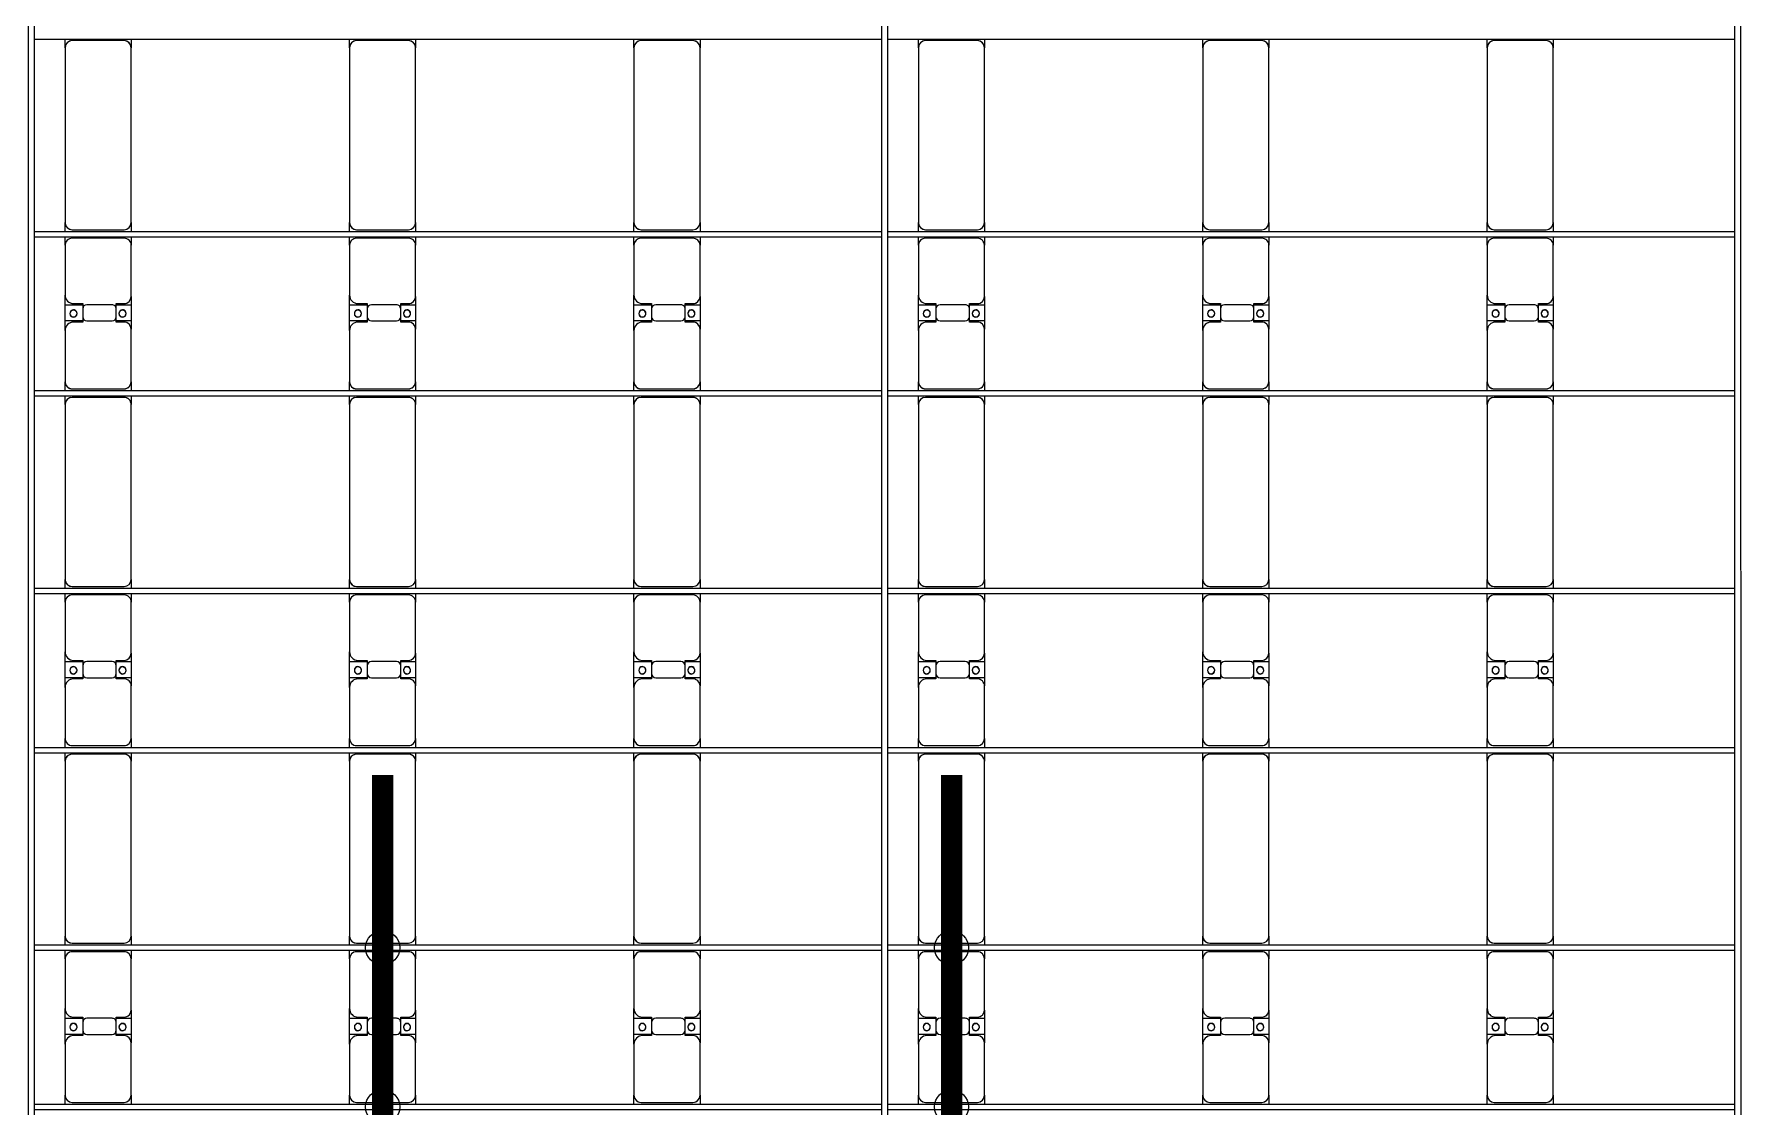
# Model space of a CAD drawing. Header units: millimetres. Extents: x -496478 to -186190, y -204059 to -87354.
# Drawn here: x -415193 to -403232, y -156153 to -148604 of the extents above; entities that cross this region are included whole.
import ezdxf

# ---------------------------------------------------------------- set-up
doc = ezdxf.new("R2010")
doc.units = ezdxf.units.MM
for name, color, linetype, lineweight in [('A-DETL-MBND', 5, 'Continuous', 9), ('A-GENM', 13, 'Continuous', 9), ('S-BEAM', 12, 'Continuous', 9)]:
    doc.layers.add(name, color=color, linetype=linetype, lineweight=lineweight)
doc.layers.add('GC-HOP 40x60 GIA CUONG', color=1, linetype='Continuous')

# ---------------------------------------------------------------- blocks, each defined once
blk = doc.blocks.new('Dai phao do pin - DẢI PHAO ĐỠ PIN-V13-BỐ TRÍ KHUNG KẾT CẤU BÈ PIN 01')
at = {"layer": 'A-DETL-MBND', "color": 8}
for p, q in [((10748, 242), (10810, 242)), ((11170, 242), (10810, 242)), ((11170, 242), (11352, 242)), ((11238, 242), (11420, 242)), ((11238, 118), (11238, 242)), ((11352, 242), (11352, 118)), ((11770, 242), (11420, 242)), ((11770, 242), (11828, 242)), ((11868, 242), (11930, 242)), ((13160, 242), (11930, 242)), ((13160, 242), (13218, 242)), ((13258, 242), (13320, 242)), ((13680, 242), (13320, 242)), ((13680, 242), (13862, 242)), ((13748, 242), (13930, 242)), ((13748, 118), (13748, 242)), ((13862, 242), (13862, 118)), ((14280, 242), (13930, 242)), ((14280, 242), (14338, 242)), ((14378, 242), (14440, 242)), ((15670, 242), (14440, 242)), ((15670, 242), (15728, 242)), ((15768, 242), (15830, 242)), ((16190, 242), (15830, 242)), ((16190, 242), (16372, 242)), ((16258, 242), (16440, 242)), ((16258, 118), (16258, 242)), ((16372, 242), (16372, 118)), ((16790, 242), (16440, 242)), ((16790, 242), (16848, 242)), ((16888, 242), (16950, 242)), ((18180, 242), (16950, 242)), ((18180, 242), (18238, 242)), ((10760, 192), (10760, -173)), ((11230, 118), (11230, 182)), ((11360, 182), (11360, 118)), ((11820, -173), (11820, 192)), ((11880, 192), (11880, -173)), ((13210, -173), (13210, 192)), ((13270, 192), (13270, -173)), ((13740, 118), (13740, 182)), ((13870, 182), (13870, 118)), ((14330, -173), (14330, 192)), ((14390, 192), (14390, -173)), ((15720, -173), (15720, 192)), ((15780, 192), (15780, -173)), ((16250, 118), (16250, 182)), ((16380, 182), (16380, 118)), ((16840, -173), (16840, 192)), ((16900, 192), (16900, -173)), ((18230, -173), (18230, 192)), ((11322, 118), (11230, 118)), ((11238, 88), (11238, -88)), ((11360, 118), (11268, 118)), ((11352, -88), (11352, 88)), ((13832, 118), (13740, 118)), ((13748, 88), (13748, -88)), ((13870, 118), (13778, 118)), ((13862, -88), (13862, 88)), ((16342, 118), (16250, 118)), ((16258, 88), (16258, -88)), ((16380, 118), (16288, 118)), ((16372, -88), (16372, 88)), ((11230, -173), (11230, -118)), ((11230, -118), (11322, -118)), ((11238, -223), (11238, -118)), ((11268, -118), (11360, -118)), ((11352, -118), (11352, -223)), ((11360, -118), (11360, -173)), ((13740, -173), (13740, -118)), ((13740, -118), (13832, -118)), ((13748, -223), (13748, -118)), ((13778, -118), (13870, -118)), ((13862, -118), (13862, -223)), ((13870, -118), (13870, -173)), ((16250, -173), (16250, -118)), ((16250, -118), (16342, -118)), ((16258, -223), (16258, -118)), ((16288, -118), (16380, -118)), ((16372, -118), (16372, -223)), ((16380, -118), (16380, -173)), ((10810, -223), (10748, -223)), ((10810, -223), (11180, -223)), ((11352, -223), (11180, -223)), ((11410, -223), (11238, -223)), ((11410, -223), (11770, -223)), ((11828, -223), (11770, -223)), ((11930, -223), (11868, -223)), ((11930, -223), (13160, -223)), ((13218, -223), (13160, -223)), ((13320, -223), (13258, -223)), ((13320, -223), (13690, -223)), ((13862, -223), (13690, -223)), ((13920, -223), (13748, -223)), ((13920, -223), (14280, -223)), ((14338, -223), (14280, -223)), ((14440, -223), (14378, -223)), ((14440, -223), (15670, -223)), ((15728, -223), (15670, -223)), ((15830, -223), (15768, -223)), ((15830, -223), (16200, -223)), ((16372, -223), (16200, -223)), ((16430, -223), (16258, -223)), ((16430, -223), (16790, -223)), ((16848, -223), (16790, -223)), ((16950, -223), (16888, -223)), ((16950, -223), (18180, -223)), ((18238, -223), (18180, -223))]:
    blk.add_line(p, q, dxfattribs=at)
for centre, radius, start, end in [((10810, 192), 50, 90, 180), ((11170, 182), 60, 0, 90), ((11420, 182), 60, 90, 180), ((11770, 192), 50, 0, 90), ((11930, 192), 50, 90, 180), ((11930, 192), 50, 105, 180), ((13160, 192), 50, 0, 90), ((13160, 192), 50, 15, 90), ((13320, 192), 50, 90, 180), ((13680, 182), 60, 0, 90), ((13930, 182), 60, 90, 180), ((14280, 192), 50, 360, 90), ((14440, 192), 50, 90, 180), ((14440, 192), 50, 105, 180), ((15670, 192), 50, 0, 90), ((15670, 192), 50, 15, 90), ((15830, 192), 50, 90, 180), ((16190, 182), 60, 360, 90), ((16440, 182), 60, 90, 180), ((16790, 192), 50, 0, 90), ((16950, 192), 50, 90, 180), ((16950, 192), 50, 105, 180), ((18180, 192), 50, 360, 90), ((18180, 192), 50, 15, 90), ((10810, 192), 50, 135, 180), ((11170, 182), 60, 0, 45), ((11289, 183), 25, 0, 180), ((11289, 183), 25, 180, 0), ((11291, 183), 25, 360, 180), ((11291, 183), 25, 180, 360), ((11291, 183), 25, 180, 195), ((11420, 182), 60, 135, 180), ((11770, 192), 50, 0, 45), ((13320, 192), 50, 135, 180), ((13680, 182), 60, 0, 45), ((13799, 183), 25, 0, 180), ((13799, 183), 25, 180, 360), ((13801, 183), 25, 360, 180), ((13801, 183), 25, 180, 0), ((13801, 183), 25, 180, 195), ((13930, 182), 60, 135, 180), ((14280, 192), 50, 360, 45), ((15830, 192), 50, 135, 180), ((16190, 182), 60, 360, 45), ((16309, 183), 25, 0, 180), ((16309, 183), 25, 180, 360), ((16311, 183), 25, 0, 180), ((16311, 183), 25, 180, 0), ((16311, 183), 25, 180, 195), ((16440, 182), 60, 135, 180), ((16790, 192), 50, 0, 45), ((11268, 88), 30, 90, 180), ((11322, 88), 30, 0, 90), ((13778, 88), 30, 90, 180), ((13832, 88), 30, 0, 90), ((16288, 88), 30, 90, 180), ((16342, 88), 30, 360, 90), ((11268, -88), 30, 180, 270), ((11322, -88), 30, 270, 0), ((13778, -88), 30, 180, 270), ((13832, -88), 30, 270, 360), ((16288, -88), 30, 180, 270), ((16342, -88), 30, 270, 0), ((10810, -173), 50, 180, 270), ((10810, -173), 50, 180, 225), ((11180, -173), 50, 270, 360), ((11180, -173), 50, 315, 360), ((11289, -162), 25, 0, 180), ((11289, -162), 25, 180, 0), ((11291, -162), 25, 360, 180), ((11291, -162), 25, 120, 180), ((11291, -162), 25, 180, 360), ((11291, -162), 25, 75, 105), ((11289, -162), 25, 75, 90), ((11289, -162), 25, 30, 45), ((11289, -162), 25, 0, 15), ((11410, -173), 50, 180, 270), ((11410, -173), 50, 180, 225), ((11770, -173), 50, 270, 360), ((11770, -173), 50, 315, 360), ((11930, -173), 50, 180, 270), ((11930, -173), 50, 180, 270), ((13160, -173), 50, 270, 0), ((13160, -173), 50, 285, 360), ((13320, -173), 50, 180, 270), ((13320, -173), 50, 180, 225), ((13690, -173), 50, 270, 0), ((13690, -173), 50, 315, 0), ((13799, -162), 25, 0, 180), ((13799, -162), 25, 180, 0), ((13801, -162), 25, 360, 180), ((13801, -162), 25, 120, 180), ((13801, -162), 25, 180, 360), ((13801, -162), 25, 75, 105), ((13799, -162), 25, 75, 90), ((13799, -162), 25, 30, 45), ((13799, -162), 25, 360, 15), ((13920, -173), 50, 180, 270), ((13920, -173), 50, 180, 225), ((14280, -173), 50, 270, 0), ((14280, -173), 50, 315, 360), ((14440, -173), 50, 180, 270), ((14440, -173), 50, 180, 270), ((15670, -173), 50, 270, 0), ((15670, -173), 50, 285, 360), ((15830, -173), 50, 180, 270), ((15830, -173), 50, 180, 225), ((16200, -173), 50, 270, 360), ((16200, -173), 50, 315, 360), ((16309, -162), 25, 0, 180), ((16309, -162), 25, 180, 360), ((16311, -162), 25, 360, 180), ((16311, -162), 25, 120, 180), ((16311, -162), 25, 180, 0), ((16311, -162), 25, 75, 105), ((16309, -162), 25, 75, 90), ((16309, -162), 25, 30, 45), ((16309, -162), 25, 0, 15), ((16430, -173), 50, 180, 270), ((16430, -173), 50, 180, 225), ((16790, -173), 50, 270, 0), ((16790, -173), 50, 315, 360), ((16950, -173), 50, 180, 270), ((16950, -173), 50, 180, 270), ((18180, -173), 50, 270, 360), ((18180, -173), 50, 285, 360)]:
    blk.add_arc(centre, radius, start, end, dxfattribs=at)
blk = doc.blocks.new('Dai phao do pin - DẢI PHAO ĐỠ PIN-V14-BỐ TRÍ KHUNG KẾT CẤU BÈ PIN 01')
at = {"layer": 'A-DETL-MBND', "color": 8}
for p, q in [((10748, 242), (10810, 242)), ((11170, 242), (10810, 242)), ((11170, 242), (11352, 242)), ((11238, 242), (11420, 242)), ((11238, 118), (11238, 242)), ((11352, 242), (11352, 118)), ((11770, 242), (11420, 242)), ((11770, 242), (11828, 242)), ((11868, 242), (11930, 242)), ((13160, 242), (11930, 242)), ((13160, 242), (13218, 242)), ((13258, 242), (13320, 242)), ((13680, 242), (13320, 242)), ((13680, 242), (13862, 242)), ((13748, 242), (13930, 242)), ((13748, 118), (13748, 242)), ((13862, 242), (13862, 118)), ((14280, 242), (13930, 242)), ((14280, 242), (14338, 242)), ((14378, 242), (14440, 242)), ((15670, 242), (14440, 242)), ((15670, 242), (15728, 242)), ((15768, 242), (15830, 242)), ((16190, 242), (15830, 242)), ((16190, 242), (16372, 242)), ((16258, 242), (16440, 242)), ((16258, 118), (16258, 242)), ((16372, 242), (16372, 118)), ((16790, 242), (16440, 242)), ((16790, 242), (16848, 242)), ((16888, 242), (16950, 242)), ((18180, 242), (16950, 242)), ((18180, 242), (18238, 242)), ((10760, 192), (10760, -173)), ((11230, 118), (11230, 182)), ((11360, 182), (11360, 118)), ((11820, -173), (11820, 192)), ((11880, 192), (11880, -173)), ((13210, -173), (13210, 192)), ((13270, 192), (13270, -173)), ((13740, 118), (13740, 182)), ((13870, 182), (13870, 118)), ((14330, -173), (14330, 192)), ((14390, 192), (14390, -173)), ((15720, -173), (15720, 192)), ((15780, 192), (15780, -173)), ((16250, 118), (16250, 182)), ((16380, 182), (16380, 118)), ((16840, -173), (16840, 192)), ((16900, 192), (16900, -173)), ((18230, -173), (18230, 192)), ((11322, 118), (11230, 118)), ((11238, 88), (11238, -88)), ((11360, 118), (11268, 118)), ((11352, -88), (11352, 88)), ((13832, 118), (13740, 118)), ((13748, 88), (13748, -88)), ((13870, 118), (13778, 118)), ((13862, -88), (13862, 88)), ((16342, 118), (16250, 118)), ((16258, 88), (16258, -88)), ((16380, 118), (16288, 118)), ((16372, -88), (16372, 88)), ((11230, -173), (11230, -118)), ((11230, -118), (11322, -118)), ((11238, -223), (11238, -118)), ((11268, -118), (11360, -118)), ((11352, -118), (11352, -223)), ((11360, -118), (11360, -173)), ((13740, -173), (13740, -118)), ((13740, -118), (13832, -118)), ((13748, -223), (13748, -118)), ((13778, -118), (13870, -118)), ((13862, -118), (13862, -223)), ((13870, -118), (13870, -173)), ((16250, -173), (16250, -118)), ((16250, -118), (16342, -118)), ((16258, -223), (16258, -118)), ((16288, -118), (16380, -118)), ((16372, -118), (16372, -223)), ((16380, -118), (16380, -173)), ((10810, -223), (10748, -223)), ((10810, -223), (11180, -223)), ((11352, -223), (11180, -223)), ((11410, -223), (11238, -223)), ((11410, -223), (11770, -223)), ((11828, -223), (11770, -223)), ((11930, -223), (11868, -223)), ((11930, -223), (13160, -223)), ((13218, -223), (13160, -223)), ((13320, -223), (13258, -223)), ((13320, -223), (13690, -223)), ((13862, -223), (13690, -223)), ((13920, -223), (13748, -223)), ((13920, -223), (14280, -223)), ((14338, -223), (14280, -223)), ((14440, -223), (14378, -223)), ((14440, -223), (15670, -223)), ((15728, -223), (15670, -223)), ((15830, -223), (15768, -223)), ((15830, -223), (16200, -223)), ((16372, -223), (16200, -223)), ((16430, -223), (16258, -223)), ((16430, -223), (16790, -223)), ((16848, -223), (16790, -223)), ((16950, -223), (16888, -223)), ((16950, -223), (18180, -223)), ((18238, -223), (18180, -223))]:
    blk.add_line(p, q, dxfattribs=at)
for centre, radius, start, end in [((10810, 192), 50, 90, 180), ((11170, 182), 60, 0, 90), ((11420, 182), 60, 90, 180), ((11770, 192), 50, 0, 90), ((11930, 192), 50, 90, 180), ((11930, 192), 50, 105, 180), ((13160, 192), 50, 0, 90), ((13160, 192), 50, 15, 90), ((13320, 192), 50, 90, 180), ((13680, 182), 60, 0, 90), ((13930, 182), 60, 90, 180), ((14280, 192), 50, 360, 90), ((14440, 192), 50, 90, 180), ((14440, 192), 50, 105, 180), ((15670, 192), 50, 0, 90), ((15670, 192), 50, 15, 90), ((15830, 192), 50, 90, 180), ((16190, 182), 60, 360, 90), ((16440, 182), 60, 90, 180), ((16790, 192), 50, 0, 90), ((16950, 192), 50, 90, 180), ((16950, 192), 50, 105, 180), ((18180, 192), 50, 360, 90), ((18180, 192), 50, 15, 90), ((10810, 192), 50, 135, 180), ((11170, 182), 60, 0, 45), ((11289, 183), 25, 0, 180), ((11289, 183), 25, 180, 0), ((11291, 183), 25, 360, 180), ((11291, 183), 25, 180, 360), ((11291, 183), 25, 180, 195), ((11420, 182), 60, 135, 180), ((11770, 192), 50, 0, 45), ((13320, 192), 50, 135, 180), ((13680, 182), 60, 0, 45), ((13799, 183), 25, 0, 180), ((13799, 183), 25, 180, 360), ((13801, 183), 25, 360, 180), ((13801, 183), 25, 180, 0), ((13801, 183), 25, 180, 195), ((13930, 182), 60, 135, 180), ((14280, 192), 50, 360, 45), ((15830, 192), 50, 135, 180), ((16190, 182), 60, 360, 45), ((16309, 183), 25, 0, 180), ((16309, 183), 25, 180, 360), ((16311, 183), 25, 0, 180), ((16311, 183), 25, 180, 0), ((16311, 183), 25, 180, 195), ((16440, 182), 60, 135, 180), ((16790, 192), 50, 0, 45), ((11268, 88), 30, 90, 180), ((11322, 88), 30, 0, 90), ((13778, 88), 30, 90, 180), ((13832, 88), 30, 0, 90), ((16288, 88), 30, 90, 180), ((16342, 88), 30, 360, 90), ((11268, -88), 30, 180, 270), ((11322, -88), 30, 270, 0), ((13778, -88), 30, 180, 270), ((13832, -88), 30, 270, 360), ((16288, -88), 30, 180, 270), ((16342, -88), 30, 270, 0), ((10810, -173), 50, 180, 270), ((10810, -173), 50, 180, 225), ((11180, -173), 50, 270, 360), ((11180, -173), 50, 315, 360), ((11289, -162), 25, 0, 180), ((11289, -162), 25, 180, 0), ((11291, -162), 25, 360, 180), ((11291, -162), 25, 120, 180), ((11291, -162), 25, 180, 360), ((11291, -162), 25, 75, 105), ((11289, -162), 25, 75, 90), ((11289, -162), 25, 30, 45), ((11289, -162), 25, 0, 15), ((11410, -173), 50, 180, 270), ((11410, -173), 50, 180, 225), ((11770, -173), 50, 270, 360), ((11770, -173), 50, 315, 360), ((11930, -173), 50, 180, 270), ((11930, -173), 50, 180, 270), ((13160, -173), 50, 270, 0), ((13160, -173), 50, 285, 360), ((13320, -173), 50, 180, 270), ((13320, -173), 50, 180, 225), ((13690, -173), 50, 270, 0), ((13690, -173), 50, 315, 0), ((13799, -162), 25, 0, 180), ((13799, -162), 25, 180, 0), ((13801, -162), 25, 360, 180), ((13801, -162), 25, 120, 180), ((13801, -162), 25, 180, 360), ((13801, -162), 25, 75, 105), ((13799, -162), 25, 75, 90), ((13799, -162), 25, 30, 45), ((13799, -162), 25, 360, 15), ((13920, -173), 50, 180, 270), ((13920, -173), 50, 180, 225), ((14280, -173), 50, 270, 0), ((14280, -173), 50, 315, 360), ((14440, -173), 50, 180, 270), ((14440, -173), 50, 180, 270), ((15670, -173), 50, 270, 0), ((15670, -173), 50, 285, 360), ((15830, -173), 50, 180, 270), ((15830, -173), 50, 180, 225), ((16200, -173), 50, 270, 360), ((16200, -173), 50, 315, 360), ((16309, -162), 25, 0, 180), ((16309, -162), 25, 180, 360), ((16311, -162), 25, 360, 180), ((16311, -162), 25, 120, 180), ((16311, -162), 25, 180, 0), ((16311, -162), 25, 75, 105), ((16309, -162), 25, 75, 90), ((16309, -162), 25, 30, 45), ((16309, -162), 25, 0, 15), ((16430, -173), 50, 180, 270), ((16430, -173), 50, 180, 225), ((16790, -173), 50, 270, 0), ((16790, -173), 50, 315, 360), ((16950, -173), 50, 180, 270), ((16950, -173), 50, 180, 270), ((18180, -173), 50, 270, 360), ((18180, -173), 50, 285, 360)]:
    blk.add_arc(centre, radius, start, end, dxfattribs=at)
blk = doc.blocks.new('Dai phao do pin - DẢI PHAO ĐỠ PIN-V15-BỐ TRÍ KHUNG KẾT CẤU BÈ PIN 01')
at = {"layer": 'A-DETL-MBND', "color": 8}
for p, q in [((10748, 242), (10810, 242)), ((11170, 242), (10810, 242)), ((11170, 242), (11352, 242)), ((11238, 242), (11420, 242)), ((11238, 118), (11238, 242)), ((11352, 242), (11352, 118)), ((11770, 242), (11420, 242)), ((11770, 242), (11828, 242)), ((11868, 242), (11930, 242)), ((13160, 242), (11930, 242)), ((13160, 242), (13218, 242)), ((13258, 242), (13320, 242)), ((13680, 242), (13320, 242)), ((13680, 242), (13862, 242)), ((13748, 242), (13930, 242)), ((13748, 118), (13748, 242)), ((13862, 242), (13862, 118)), ((14280, 242), (13930, 242)), ((14280, 242), (14338, 242)), ((14378, 242), (14440, 242)), ((15670, 242), (14440, 242)), ((15670, 242), (15728, 242)), ((15768, 242), (15830, 242)), ((16190, 242), (15830, 242)), ((16190, 242), (16372, 242)), ((16258, 242), (16440, 242)), ((16258, 118), (16258, 242)), ((16372, 242), (16372, 118)), ((16790, 242), (16440, 242)), ((16790, 242), (16848, 242)), ((16888, 242), (16950, 242)), ((18180, 242), (16950, 242)), ((18180, 242), (18238, 242)), ((10760, 192), (10760, -173)), ((11230, 118), (11230, 182)), ((11360, 182), (11360, 118)), ((11820, -173), (11820, 192)), ((11880, 192), (11880, -173)), ((13210, -173), (13210, 192)), ((13270, 192), (13270, -173)), ((13740, 118), (13740, 182)), ((13870, 182), (13870, 118)), ((14330, -173), (14330, 192)), ((14390, 192), (14390, -173)), ((15720, -173), (15720, 192)), ((15780, 192), (15780, -173)), ((16250, 118), (16250, 182)), ((16380, 182), (16380, 118)), ((16840, -173), (16840, 192)), ((16900, 192), (16900, -173)), ((18230, -173), (18230, 192)), ((11322, 118), (11230, 118)), ((11238, 88), (11238, -88)), ((11360, 118), (11268, 118)), ((11352, -88), (11352, 88)), ((13832, 118), (13740, 118)), ((13748, 88), (13748, -88)), ((13870, 118), (13778, 118)), ((13862, -88), (13862, 88)), ((16342, 118), (16250, 118)), ((16258, 88), (16258, -88)), ((16380, 118), (16288, 118)), ((16372, -88), (16372, 88)), ((11230, -173), (11230, -118)), ((11230, -118), (11322, -118)), ((11238, -223), (11238, -118)), ((11268, -118), (11360, -118)), ((11352, -118), (11352, -223)), ((11360, -118), (11360, -173)), ((13740, -173), (13740, -118)), ((13740, -118), (13832, -118)), ((13748, -223), (13748, -118)), ((13778, -118), (13870, -118)), ((13862, -118), (13862, -223)), ((13870, -118), (13870, -173)), ((16250, -173), (16250, -118)), ((16250, -118), (16342, -118)), ((16258, -223), (16258, -118)), ((16288, -118), (16380, -118)), ((16372, -118), (16372, -223)), ((16380, -118), (16380, -173)), ((10810, -223), (10748, -223)), ((10810, -223), (11180, -223)), ((11352, -223), (11180, -223)), ((11410, -223), (11238, -223)), ((11410, -223), (11770, -223)), ((11828, -223), (11770, -223)), ((11930, -223), (11868, -223)), ((11930, -223), (13160, -223)), ((13218, -223), (13160, -223)), ((13320, -223), (13258, -223)), ((13320, -223), (13690, -223)), ((13862, -223), (13690, -223)), ((13920, -223), (13748, -223)), ((13920, -223), (14280, -223)), ((14338, -223), (14280, -223)), ((14440, -223), (14378, -223)), ((14440, -223), (15670, -223)), ((15728, -223), (15670, -223)), ((15830, -223), (15768, -223)), ((15830, -223), (16200, -223)), ((16372, -223), (16200, -223)), ((16430, -223), (16258, -223)), ((16430, -223), (16790, -223)), ((16848, -223), (16790, -223)), ((16950, -223), (16888, -223)), ((16950, -223), (18180, -223)), ((18238, -223), (18180, -223))]:
    blk.add_line(p, q, dxfattribs=at)
for centre, radius, start, end in [((10810, 192), 50, 90, 180), ((11170, 182), 60, 0, 90), ((11420, 182), 60, 90, 180), ((11770, 192), 50, 0, 90), ((11930, 192), 50, 90, 180), ((11930, 192), 50, 105, 180), ((13160, 192), 50, 0, 90), ((13160, 192), 50, 15, 90), ((13320, 192), 50, 90, 180), ((13680, 182), 60, 0, 90), ((13930, 182), 60, 90, 180), ((14280, 192), 50, 360, 90), ((14440, 192), 50, 90, 180), ((14440, 192), 50, 105, 180), ((15670, 192), 50, 0, 90), ((15670, 192), 50, 15, 90), ((15830, 192), 50, 90, 180), ((16190, 182), 60, 360, 90), ((16440, 182), 60, 90, 180), ((16790, 192), 50, 0, 90), ((16950, 192), 50, 90, 180), ((16950, 192), 50, 105, 180), ((18180, 192), 50, 360, 90), ((18180, 192), 50, 15, 90), ((10810, 192), 50, 135, 180), ((11170, 182), 60, 0, 45), ((11289, 183), 25, 0, 180), ((11289, 183), 25, 180, 0), ((11291, 183), 25, 360, 180), ((11291, 183), 25, 180, 360), ((11291, 183), 25, 180, 195), ((11420, 182), 60, 135, 180), ((11770, 192), 50, 0, 45), ((13320, 192), 50, 135, 180), ((13680, 182), 60, 0, 45), ((13799, 183), 25, 0, 180), ((13799, 183), 25, 180, 360), ((13801, 183), 25, 360, 180), ((13801, 183), 25, 180, 0), ((13801, 183), 25, 180, 195), ((13930, 182), 60, 135, 180), ((14280, 192), 50, 360, 45), ((15830, 192), 50, 135, 180), ((16190, 182), 60, 360, 45), ((16309, 183), 25, 0, 180), ((16309, 183), 25, 180, 360), ((16311, 183), 25, 0, 180), ((16311, 183), 25, 180, 0), ((16311, 183), 25, 180, 195), ((16440, 182), 60, 135, 180), ((16790, 192), 50, 0, 45), ((11268, 88), 30, 90, 180), ((11322, 88), 30, 0, 90), ((13778, 88), 30, 90, 180), ((13832, 88), 30, 0, 90), ((16288, 88), 30, 90, 180), ((16342, 88), 30, 360, 90), ((11268, -88), 30, 180, 270), ((11322, -88), 30, 270, 0), ((13778, -88), 30, 180, 270), ((13832, -88), 30, 270, 360), ((16288, -88), 30, 180, 270), ((16342, -88), 30, 270, 0), ((10810, -173), 50, 180, 270), ((10810, -173), 50, 180, 225), ((11180, -173), 50, 270, 360), ((11180, -173), 50, 315, 360), ((11289, -162), 25, 0, 180), ((11289, -162), 25, 180, 0), ((11291, -162), 25, 360, 180), ((11291, -162), 25, 120, 180), ((11291, -162), 25, 180, 360), ((11291, -162), 25, 75, 105), ((11289, -162), 25, 75, 90), ((11289, -162), 25, 30, 45), ((11289, -162), 25, 0, 15), ((11410, -173), 50, 180, 270), ((11410, -173), 50, 180, 225), ((11770, -173), 50, 270, 360), ((11770, -173), 50, 315, 360), ((11930, -173), 50, 180, 270), ((11930, -173), 50, 180, 270), ((13160, -173), 50, 270, 0), ((13160, -173), 50, 285, 360), ((13320, -173), 50, 180, 270), ((13320, -173), 50, 180, 225), ((13690, -173), 50, 270, 0), ((13690, -173), 50, 315, 0), ((13799, -162), 25, 0, 180), ((13799, -162), 25, 180, 0), ((13801, -162), 25, 360, 180), ((13801, -162), 25, 120, 180), ((13801, -162), 25, 180, 360), ((13801, -162), 25, 75, 105), ((13799, -162), 25, 75, 90), ((13799, -162), 25, 30, 45), ((13799, -162), 25, 360, 15), ((13920, -173), 50, 180, 270), ((13920, -173), 50, 180, 225), ((14280, -173), 50, 270, 0), ((14280, -173), 50, 315, 360), ((14440, -173), 50, 180, 270), ((14440, -173), 50, 180, 270), ((15670, -173), 50, 270, 0), ((15670, -173), 50, 285, 360), ((15830, -173), 50, 180, 270), ((15830, -173), 50, 180, 225), ((16200, -173), 50, 270, 360), ((16200, -173), 50, 315, 360), ((16309, -162), 25, 0, 180), ((16309, -162), 25, 180, 360), ((16311, -162), 25, 360, 180), ((16311, -162), 25, 120, 180), ((16311, -162), 25, 180, 0), ((16311, -162), 25, 75, 105), ((16309, -162), 25, 75, 90), ((16309, -162), 25, 30, 45), ((16309, -162), 25, 0, 15), ((16430, -173), 50, 180, 270), ((16430, -173), 50, 180, 225), ((16790, -173), 50, 270, 0), ((16790, -173), 50, 315, 360), ((16950, -173), 50, 180, 270), ((16950, -173), 50, 180, 270), ((18180, -173), 50, 270, 360), ((18180, -173), 50, 285, 360)]:
    blk.add_arc(centre, radius, start, end, dxfattribs=at)
blk = doc.blocks.new('Dai phao do pin - DẢI PHAO ĐỠ PIN-V16-BỐ TRÍ KHUNG KẾT CẤU BÈ PIN 01')
at = {"layer": 'A-DETL-MBND', "color": 8}
for p, q in [((10748, 242), (10810, 242)), ((11170, 242), (10810, 242)), ((11170, 242), (11352, 242)), ((11238, 242), (11420, 242)), ((11238, 118), (11238, 242)), ((11352, 242), (11352, 118)), ((11770, 242), (11420, 242)), ((11770, 242), (11828, 242)), ((11868, 242), (11930, 242)), ((13160, 242), (11930, 242)), ((13160, 242), (13218, 242)), ((13258, 242), (13320, 242)), ((13680, 242), (13320, 242)), ((13680, 242), (13862, 242)), ((13748, 242), (13930, 242)), ((13748, 118), (13748, 242)), ((13862, 242), (13862, 118)), ((14280, 242), (13930, 242)), ((14280, 242), (14338, 242)), ((14378, 242), (14440, 242)), ((15670, 242), (14440, 242)), ((15670, 242), (15728, 242)), ((15768, 242), (15830, 242)), ((16190, 242), (15830, 242)), ((16190, 242), (16372, 242)), ((16258, 242), (16440, 242)), ((16258, 118), (16258, 242)), ((16372, 242), (16372, 118)), ((16790, 242), (16440, 242)), ((16790, 242), (16848, 242)), ((16888, 242), (16950, 242)), ((18180, 242), (16950, 242)), ((18180, 242), (18238, 242)), ((10760, 192), (10760, -173)), ((11230, 118), (11230, 182)), ((11360, 182), (11360, 118)), ((11820, -173), (11820, 192)), ((11880, 192), (11880, -173)), ((13210, -173), (13210, 192)), ((13270, 192), (13270, -173)), ((13740, 118), (13740, 182)), ((13870, 182), (13870, 118)), ((14330, -173), (14330, 192)), ((14390, 192), (14390, -173)), ((15720, -173), (15720, 192)), ((15780, 192), (15780, -173)), ((16250, 118), (16250, 182)), ((16380, 182), (16380, 118)), ((16840, -173), (16840, 192)), ((16900, 192), (16900, -173)), ((18230, -173), (18230, 192)), ((11322, 118), (11230, 118)), ((11238, 88), (11238, -88)), ((11360, 118), (11268, 118)), ((11352, -88), (11352, 88)), ((13832, 118), (13740, 118)), ((13748, 88), (13748, -88)), ((13870, 118), (13778, 118)), ((13862, -88), (13862, 88)), ((16342, 118), (16250, 118)), ((16258, 88), (16258, -88)), ((16380, 118), (16288, 118)), ((16372, -88), (16372, 88)), ((11230, -173), (11230, -118)), ((11230, -118), (11322, -118)), ((11238, -223), (11238, -118)), ((11268, -118), (11360, -118)), ((11352, -118), (11352, -223)), ((11360, -118), (11360, -173)), ((13740, -173), (13740, -118)), ((13740, -118), (13832, -118)), ((13748, -223), (13748, -118)), ((13778, -118), (13870, -118)), ((13862, -118), (13862, -223)), ((13870, -118), (13870, -173)), ((16250, -173), (16250, -118)), ((16250, -118), (16342, -118)), ((16258, -223), (16258, -118)), ((16288, -118), (16380, -118)), ((16372, -118), (16372, -223)), ((16380, -118), (16380, -173)), ((10810, -223), (10748, -223)), ((10810, -223), (11180, -223)), ((11352, -223), (11180, -223)), ((11410, -223), (11238, -223)), ((11410, -223), (11770, -223)), ((11828, -223), (11770, -223)), ((11930, -223), (11868, -223)), ((11930, -223), (13160, -223)), ((13218, -223), (13160, -223)), ((13320, -223), (13258, -223)), ((13320, -223), (13690, -223)), ((13862, -223), (13690, -223)), ((13920, -223), (13748, -223)), ((13920, -223), (14280, -223)), ((14338, -223), (14280, -223)), ((14440, -223), (14378, -223)), ((14440, -223), (15670, -223)), ((15728, -223), (15670, -223)), ((15830, -223), (15768, -223)), ((15830, -223), (16200, -223)), ((16372, -223), (16200, -223)), ((16430, -223), (16258, -223)), ((16430, -223), (16790, -223)), ((16848, -223), (16790, -223)), ((16950, -223), (16888, -223)), ((16950, -223), (18180, -223)), ((18238, -223), (18180, -223))]:
    blk.add_line(p, q, dxfattribs=at)
for centre, radius, start, end in [((10810, 192), 50, 90, 180), ((11170, 182), 60, 0, 90), ((11420, 182), 60, 90, 180), ((11770, 192), 50, 0, 90), ((11930, 192), 50, 90, 180), ((11930, 192), 50, 105, 180), ((13160, 192), 50, 0, 90), ((13160, 192), 50, 15, 90), ((13320, 192), 50, 90, 180), ((13680, 182), 60, 0, 90), ((13930, 182), 60, 90, 180), ((14280, 192), 50, 360, 90), ((14440, 192), 50, 90, 180), ((14440, 192), 50, 105, 180), ((15670, 192), 50, 0, 90), ((15670, 192), 50, 15, 90), ((15830, 192), 50, 90, 180), ((16190, 182), 60, 360, 90), ((16440, 182), 60, 90, 180), ((16790, 192), 50, 0, 90), ((16950, 192), 50, 90, 180), ((16950, 192), 50, 105, 180), ((18180, 192), 50, 360, 90), ((18180, 192), 50, 15, 90), ((10810, 192), 50, 135, 180), ((11170, 182), 60, 0, 45), ((11289, 183), 25, 0, 180), ((11289, 183), 25, 180, 0), ((11291, 183), 25, 360, 180), ((11291, 183), 25, 180, 360), ((11291, 183), 25, 180, 195), ((11420, 182), 60, 135, 180), ((11770, 192), 50, 0, 45), ((13320, 192), 50, 135, 180), ((13680, 182), 60, 0, 45), ((13799, 183), 25, 0, 180), ((13799, 183), 25, 180, 360), ((13801, 183), 25, 360, 180), ((13801, 183), 25, 180, 0), ((13801, 183), 25, 180, 195), ((13930, 182), 60, 135, 180), ((14280, 192), 50, 360, 45), ((15830, 192), 50, 135, 180), ((16190, 182), 60, 360, 45), ((16309, 183), 25, 0, 180), ((16309, 183), 25, 180, 360), ((16311, 183), 25, 0, 180), ((16311, 183), 25, 180, 0), ((16311, 183), 25, 180, 195), ((16440, 182), 60, 135, 180), ((16790, 192), 50, 0, 45), ((11268, 88), 30, 90, 180), ((11322, 88), 30, 0, 90), ((13778, 88), 30, 90, 180), ((13832, 88), 30, 0, 90), ((16288, 88), 30, 90, 180), ((16342, 88), 30, 360, 90), ((11268, -88), 30, 180, 270), ((11322, -88), 30, 270, 0), ((13778, -88), 30, 180, 270), ((13832, -88), 30, 270, 360), ((16288, -88), 30, 180, 270), ((16342, -88), 30, 270, 0), ((10810, -173), 50, 180, 270), ((10810, -173), 50, 180, 225), ((11180, -173), 50, 270, 360), ((11180, -173), 50, 315, 360), ((11289, -162), 25, 0, 180), ((11289, -162), 25, 180, 0), ((11291, -162), 25, 360, 180), ((11291, -162), 25, 120, 180), ((11291, -162), 25, 180, 360), ((11291, -162), 25, 75, 105), ((11289, -162), 25, 75, 90), ((11289, -162), 25, 30, 45), ((11289, -162), 25, 0, 15), ((11410, -173), 50, 180, 270), ((11410, -173), 50, 180, 225), ((11770, -173), 50, 270, 360), ((11770, -173), 50, 315, 360), ((11930, -173), 50, 180, 270), ((11930, -173), 50, 180, 270), ((13160, -173), 50, 270, 0), ((13160, -173), 50, 285, 360), ((13320, -173), 50, 180, 270), ((13320, -173), 50, 180, 225), ((13690, -173), 50, 270, 0), ((13690, -173), 50, 315, 0), ((13799, -162), 25, 0, 180), ((13799, -162), 25, 180, 0), ((13801, -162), 25, 360, 180), ((13801, -162), 25, 120, 180), ((13801, -162), 25, 180, 360), ((13801, -162), 25, 75, 105), ((13799, -162), 25, 75, 90), ((13799, -162), 25, 30, 45), ((13799, -162), 25, 360, 15), ((13920, -173), 50, 180, 270), ((13920, -173), 50, 180, 225), ((14280, -173), 50, 270, 0), ((14280, -173), 50, 315, 360), ((14440, -173), 50, 180, 270), ((14440, -173), 50, 180, 270), ((15670, -173), 50, 270, 0), ((15670, -173), 50, 285, 360), ((15830, -173), 50, 180, 270), ((15830, -173), 50, 180, 225), ((16200, -173), 50, 270, 360), ((16200, -173), 50, 315, 360), ((16309, -162), 25, 0, 180), ((16309, -162), 25, 180, 360), ((16311, -162), 25, 360, 180), ((16311, -162), 25, 120, 180), ((16311, -162), 25, 180, 0), ((16311, -162), 25, 75, 105), ((16309, -162), 25, 75, 90), ((16309, -162), 25, 30, 45), ((16309, -162), 25, 0, 15), ((16430, -173), 50, 180, 270), ((16430, -173), 50, 180, 225), ((16790, -173), 50, 270, 0), ((16790, -173), 50, 315, 360), ((16950, -173), 50, 180, 270), ((16950, -173), 50, 180, 270), ((18180, -173), 50, 270, 360), ((18180, -173), 50, 285, 360)]:
    blk.add_arc(centre, radius, start, end, dxfattribs=at)
blk = doc.blocks.new('Dai phao do pin - DẢI PHAO ĐỠ PIN-V17-BỐ TRÍ KHUNG KẾT CẤU BÈ PIN 01')
at = {"layer": 'A-DETL-MBND', "color": 8}
for p, q in [((10748, 242), (10810, 242)), ((11170, 242), (10810, 242)), ((11170, 242), (11352, 242)), ((11238, 242), (11420, 242)), ((11238, 118), (11238, 242)), ((11352, 242), (11352, 118)), ((11770, 242), (11420, 242)), ((11770, 242), (11828, 242)), ((11868, 242), (11930, 242)), ((13160, 242), (11930, 242)), ((13160, 242), (13218, 242)), ((13258, 242), (13320, 242)), ((13680, 242), (13320, 242)), ((13680, 242), (13862, 242)), ((13748, 242), (13930, 242)), ((13748, 118), (13748, 242)), ((13862, 242), (13862, 118)), ((14280, 242), (13930, 242)), ((14280, 242), (14338, 242)), ((14378, 242), (14440, 242)), ((15670, 242), (14440, 242)), ((15670, 242), (15728, 242)), ((15768, 242), (15830, 242)), ((16190, 242), (15830, 242)), ((16190, 242), (16372, 242)), ((16258, 242), (16440, 242)), ((16258, 118), (16258, 242)), ((16372, 242), (16372, 118)), ((16790, 242), (16440, 242)), ((16790, 242), (16848, 242)), ((16888, 242), (16950, 242)), ((18180, 242), (16950, 242)), ((18180, 242), (18238, 242)), ((10760, 192), (10760, -173)), ((11230, 118), (11230, 182)), ((11360, 182), (11360, 118)), ((11820, -173), (11820, 192)), ((11880, 192), (11880, -173)), ((13210, -173), (13210, 192)), ((13270, 192), (13270, -173)), ((13740, 118), (13740, 182)), ((13870, 182), (13870, 118)), ((14330, -173), (14330, 192)), ((14390, 192), (14390, -173)), ((15720, -173), (15720, 192)), ((15780, 192), (15780, -173)), ((16250, 118), (16250, 182)), ((16380, 182), (16380, 118)), ((16840, -173), (16840, 192)), ((16900, 192), (16900, -173)), ((18230, -173), (18230, 192)), ((11322, 118), (11230, 118)), ((11238, 88), (11238, -88)), ((11360, 118), (11268, 118)), ((11352, -88), (11352, 88)), ((13832, 118), (13740, 118)), ((13748, 88), (13748, -88)), ((13870, 118), (13778, 118)), ((13862, -88), (13862, 88)), ((16342, 118), (16250, 118)), ((16258, 88), (16258, -88)), ((16380, 118), (16288, 118)), ((16372, -88), (16372, 88)), ((11230, -173), (11230, -118)), ((11230, -118), (11322, -118)), ((11238, -223), (11238, -118)), ((11268, -118), (11360, -118)), ((11352, -118), (11352, -223)), ((11360, -118), (11360, -173)), ((13740, -173), (13740, -118)), ((13740, -118), (13832, -118)), ((13748, -223), (13748, -118)), ((13778, -118), (13870, -118)), ((13862, -118), (13862, -223)), ((13870, -118), (13870, -173)), ((16250, -173), (16250, -118)), ((16250, -118), (16342, -118)), ((16258, -223), (16258, -118)), ((16288, -118), (16380, -118)), ((16372, -118), (16372, -223)), ((16380, -118), (16380, -173)), ((10810, -223), (10748, -223)), ((10810, -223), (11180, -223)), ((11352, -223), (11180, -223)), ((11410, -223), (11238, -223)), ((11410, -223), (11770, -223)), ((11828, -223), (11770, -223)), ((11930, -223), (11868, -223)), ((11930, -223), (13160, -223)), ((13218, -223), (13160, -223)), ((13320, -223), (13258, -223)), ((13320, -223), (13690, -223)), ((13862, -223), (13690, -223)), ((13920, -223), (13748, -223)), ((13920, -223), (14280, -223)), ((14338, -223), (14280, -223)), ((14440, -223), (14378, -223)), ((14440, -223), (15670, -223)), ((15728, -223), (15670, -223)), ((15830, -223), (15768, -223)), ((15830, -223), (16200, -223)), ((16372, -223), (16200, -223)), ((16430, -223), (16258, -223)), ((16430, -223), (16790, -223)), ((16848, -223), (16790, -223)), ((16950, -223), (16888, -223)), ((16950, -223), (18180, -223)), ((18238, -223), (18180, -223))]:
    blk.add_line(p, q, dxfattribs=at)
for centre, radius, start, end in [((10810, 192), 50, 90, 180), ((11170, 182), 60, 0, 90), ((11420, 182), 60, 90, 180), ((11770, 192), 50, 0, 90), ((11930, 192), 50, 90, 180), ((11930, 192), 50, 105, 180), ((13160, 192), 50, 0, 90), ((13160, 192), 50, 15, 90), ((13320, 192), 50, 90, 180), ((13680, 182), 60, 0, 90), ((13930, 182), 60, 90, 180), ((14280, 192), 50, 360, 90), ((14440, 192), 50, 90, 180), ((14440, 192), 50, 105, 180), ((15670, 192), 50, 0, 90), ((15670, 192), 50, 15, 90), ((15830, 192), 50, 90, 180), ((16190, 182), 60, 360, 90), ((16440, 182), 60, 90, 180), ((16790, 192), 50, 0, 90), ((16950, 192), 50, 90, 180), ((16950, 192), 50, 105, 180), ((18180, 192), 50, 360, 90), ((18180, 192), 50, 15, 90), ((10810, 192), 50, 135, 180), ((11170, 182), 60, 0, 45), ((11289, 183), 25, 0, 180), ((11289, 183), 25, 180, 0), ((11291, 183), 25, 360, 180), ((11291, 183), 25, 180, 360), ((11291, 183), 25, 180, 195), ((11420, 182), 60, 135, 180), ((11770, 192), 50, 0, 45), ((13320, 192), 50, 135, 180), ((13680, 182), 60, 0, 45), ((13799, 183), 25, 0, 180), ((13799, 183), 25, 180, 360), ((13801, 183), 25, 360, 180), ((13801, 183), 25, 180, 0), ((13801, 183), 25, 180, 195), ((13930, 182), 60, 135, 180), ((14280, 192), 50, 360, 45), ((15830, 192), 50, 135, 180), ((16190, 182), 60, 360, 45), ((16309, 183), 25, 0, 180), ((16309, 183), 25, 180, 360), ((16311, 183), 25, 0, 180), ((16311, 183), 25, 180, 0), ((16311, 183), 25, 180, 195), ((16440, 182), 60, 135, 180), ((16790, 192), 50, 0, 45), ((11268, 88), 30, 90, 180), ((11322, 88), 30, 0, 90), ((13778, 88), 30, 90, 180), ((13832, 88), 30, 0, 90), ((16288, 88), 30, 90, 180), ((16342, 88), 30, 360, 90), ((11268, -88), 30, 180, 270), ((11322, -88), 30, 270, 0), ((13778, -88), 30, 180, 270), ((13832, -88), 30, 270, 360), ((16288, -88), 30, 180, 270), ((16342, -88), 30, 270, 0), ((10810, -173), 50, 180, 270), ((10810, -173), 50, 180, 225), ((11180, -173), 50, 270, 360), ((11180, -173), 50, 315, 360), ((11289, -162), 25, 0, 180), ((11289, -162), 25, 180, 0), ((11291, -162), 25, 360, 180), ((11291, -162), 25, 120, 180), ((11291, -162), 25, 180, 360), ((11291, -162), 25, 75, 105), ((11289, -162), 25, 75, 90), ((11289, -162), 25, 30, 45), ((11289, -162), 25, 0, 15), ((11410, -173), 50, 180, 270), ((11410, -173), 50, 180, 225), ((11770, -173), 50, 270, 360), ((11770, -173), 50, 315, 360), ((11930, -173), 50, 180, 270), ((11930, -173), 50, 180, 270), ((13160, -173), 50, 270, 0), ((13160, -173), 50, 285, 360), ((13320, -173), 50, 180, 270), ((13320, -173), 50, 180, 225), ((13690, -173), 50, 270, 0), ((13690, -173), 50, 315, 0), ((13799, -162), 25, 0, 180), ((13799, -162), 25, 180, 0), ((13801, -162), 25, 360, 180), ((13801, -162), 25, 120, 180), ((13801, -162), 25, 180, 360), ((13801, -162), 25, 75, 105), ((13799, -162), 25, 75, 90), ((13799, -162), 25, 30, 45), ((13799, -162), 25, 360, 15), ((13920, -173), 50, 180, 270), ((13920, -173), 50, 180, 225), ((14280, -173), 50, 270, 0), ((14280, -173), 50, 315, 360), ((14440, -173), 50, 180, 270), ((14440, -173), 50, 180, 270), ((15670, -173), 50, 270, 0), ((15670, -173), 50, 285, 360), ((15830, -173), 50, 180, 270), ((15830, -173), 50, 180, 225), ((16200, -173), 50, 270, 360), ((16200, -173), 50, 315, 360), ((16309, -162), 25, 0, 180), ((16309, -162), 25, 180, 360), ((16311, -162), 25, 360, 180), ((16311, -162), 25, 120, 180), ((16311, -162), 25, 180, 0), ((16311, -162), 25, 75, 105), ((16309, -162), 25, 75, 90), ((16309, -162), 25, 30, 45), ((16309, -162), 25, 0, 15), ((16430, -173), 50, 180, 270), ((16430, -173), 50, 180, 225), ((16790, -173), 50, 270, 0), ((16790, -173), 50, 315, 360), ((16950, -173), 50, 180, 270), ((16950, -173), 50, 180, 270), ((18180, -173), 50, 270, 360), ((18180, -173), 50, 285, 360)]:
    blk.add_arc(centre, radius, start, end, dxfattribs=at)
blk = doc.blocks.new('Dai phao do pin - DẢI PHAO ĐỠ PIN-V18-BỐ TRÍ KHUNG KẾT CẤU BÈ PIN 01')
at = {"layer": 'A-DETL-MBND', "color": 8}
for p, q in [((10748, 242), (10810, 242)), ((11170, 242), (10810, 242)), ((11170, 242), (11352, 242)), ((11238, 242), (11420, 242)), ((11238, 118), (11238, 242)), ((11352, 242), (11352, 118)), ((11770, 242), (11420, 242)), ((11770, 242), (11828, 242)), ((11868, 242), (11930, 242)), ((13160, 242), (11930, 242)), ((13160, 242), (13218, 242)), ((13258, 242), (13320, 242)), ((13680, 242), (13320, 242)), ((13680, 242), (13862, 242)), ((13748, 242), (13930, 242)), ((13748, 118), (13748, 242)), ((13862, 242), (13862, 118)), ((14280, 242), (13930, 242)), ((14280, 242), (14338, 242)), ((14378, 242), (14440, 242)), ((15670, 242), (14440, 242)), ((15670, 242), (15728, 242)), ((15768, 242), (15830, 242)), ((16190, 242), (15830, 242)), ((16190, 242), (16372, 242)), ((16258, 242), (16440, 242)), ((16258, 118), (16258, 242)), ((16372, 242), (16372, 118)), ((16790, 242), (16440, 242)), ((16790, 242), (16848, 242)), ((16888, 242), (16950, 242)), ((18180, 242), (16950, 242)), ((18180, 242), (18238, 242)), ((10760, 192), (10760, -173)), ((11230, 118), (11230, 182)), ((11360, 182), (11360, 118)), ((11820, -173), (11820, 192)), ((11880, 192), (11880, -173)), ((13210, -173), (13210, 192)), ((13270, 192), (13270, -173)), ((13740, 118), (13740, 182)), ((13870, 182), (13870, 118)), ((14330, -173), (14330, 192)), ((14390, 192), (14390, -173)), ((15720, -173), (15720, 192)), ((15780, 192), (15780, -173)), ((16250, 118), (16250, 182)), ((16380, 182), (16380, 118)), ((16840, -173), (16840, 192)), ((16900, 192), (16900, -173)), ((18230, -173), (18230, 192)), ((11322, 118), (11230, 118)), ((11238, 88), (11238, -88)), ((11360, 118), (11268, 118)), ((11352, -88), (11352, 88)), ((13832, 118), (13740, 118)), ((13748, 88), (13748, -88)), ((13870, 118), (13778, 118)), ((13862, -88), (13862, 88)), ((16342, 118), (16250, 118)), ((16258, 88), (16258, -88)), ((16380, 118), (16288, 118)), ((16372, -88), (16372, 88)), ((11230, -173), (11230, -118)), ((11230, -118), (11322, -118)), ((11238, -223), (11238, -118)), ((11268, -118), (11360, -118)), ((11352, -118), (11352, -223)), ((11360, -118), (11360, -173)), ((13740, -173), (13740, -118)), ((13740, -118), (13832, -118)), ((13748, -223), (13748, -118)), ((13778, -118), (13870, -118)), ((13862, -118), (13862, -223)), ((13870, -118), (13870, -173)), ((16250, -173), (16250, -118)), ((16250, -118), (16342, -118)), ((16258, -223), (16258, -118)), ((16288, -118), (16380, -118)), ((16372, -118), (16372, -223)), ((16380, -118), (16380, -173)), ((10810, -223), (10748, -223)), ((10810, -223), (11180, -223)), ((11352, -223), (11180, -223)), ((11410, -223), (11238, -223)), ((11410, -223), (11770, -223)), ((11828, -223), (11770, -223)), ((11930, -223), (11868, -223)), ((11930, -223), (13160, -223)), ((13218, -223), (13160, -223)), ((13320, -223), (13258, -223)), ((13320, -223), (13690, -223)), ((13862, -223), (13690, -223)), ((13920, -223), (13748, -223)), ((13920, -223), (14280, -223)), ((14338, -223), (14280, -223)), ((14440, -223), (14378, -223)), ((14440, -223), (15670, -223)), ((15728, -223), (15670, -223)), ((15830, -223), (15768, -223)), ((15830, -223), (16200, -223)), ((16372, -223), (16200, -223)), ((16430, -223), (16258, -223)), ((16430, -223), (16790, -223)), ((16848, -223), (16790, -223)), ((16950, -223), (16888, -223)), ((16950, -223), (18180, -223)), ((18238, -223), (18180, -223))]:
    blk.add_line(p, q, dxfattribs=at)
for centre, radius, start, end in [((10810, 192), 50, 90, 180), ((11170, 182), 60, 0, 90), ((11420, 182), 60, 90, 180), ((11770, 192), 50, 0, 90), ((11930, 192), 50, 90, 180), ((11930, 192), 50, 105, 180), ((13160, 192), 50, 0, 90), ((13160, 192), 50, 15, 90), ((13320, 192), 50, 90, 180), ((13680, 182), 60, 0, 90), ((13930, 182), 60, 90, 180), ((14280, 192), 50, 360, 90), ((14440, 192), 50, 90, 180), ((14440, 192), 50, 105, 180), ((15670, 192), 50, 0, 90), ((15670, 192), 50, 15, 90), ((15830, 192), 50, 90, 180), ((16190, 182), 60, 360, 90), ((16440, 182), 60, 90, 180), ((16790, 192), 50, 0, 90), ((16950, 192), 50, 90, 180), ((16950, 192), 50, 105, 180), ((18180, 192), 50, 360, 90), ((18180, 192), 50, 15, 90), ((10810, 192), 50, 135, 180), ((11170, 182), 60, 0, 45), ((11289, 183), 25, 0, 180), ((11289, 183), 25, 180, 0), ((11291, 183), 25, 360, 180), ((11291, 183), 25, 180, 360), ((11291, 183), 25, 180, 195), ((11420, 182), 60, 135, 180), ((11770, 192), 50, 0, 45), ((13320, 192), 50, 135, 180), ((13680, 182), 60, 0, 45), ((13799, 183), 25, 0, 180), ((13799, 183), 25, 180, 360), ((13801, 183), 25, 360, 180), ((13801, 183), 25, 180, 0), ((13801, 183), 25, 180, 195), ((13930, 182), 60, 135, 180), ((14280, 192), 50, 360, 45), ((15830, 192), 50, 135, 180), ((16190, 182), 60, 360, 45), ((16309, 183), 25, 0, 180), ((16309, 183), 25, 180, 360), ((16311, 183), 25, 0, 180), ((16311, 183), 25, 180, 0), ((16311, 183), 25, 180, 195), ((16440, 182), 60, 135, 180), ((16790, 192), 50, 0, 45), ((11268, 88), 30, 90, 180), ((11322, 88), 30, 0, 90), ((13778, 88), 30, 90, 180), ((13832, 88), 30, 0, 90), ((16288, 88), 30, 90, 180), ((16342, 88), 30, 360, 90), ((11268, -88), 30, 180, 270), ((11322, -88), 30, 270, 0), ((13778, -88), 30, 180, 270), ((13832, -88), 30, 270, 360), ((16288, -88), 30, 180, 270), ((16342, -88), 30, 270, 0), ((10810, -173), 50, 180, 270), ((10810, -173), 50, 180, 225), ((11180, -173), 50, 270, 360), ((11180, -173), 50, 315, 360), ((11289, -162), 25, 0, 180), ((11289, -162), 25, 180, 0), ((11291, -162), 25, 360, 180), ((11291, -162), 25, 120, 180), ((11291, -162), 25, 180, 360), ((11291, -162), 25, 75, 105), ((11289, -162), 25, 75, 90), ((11289, -162), 25, 30, 45), ((11289, -162), 25, 0, 15), ((11410, -173), 50, 180, 270), ((11410, -173), 50, 180, 225), ((11770, -173), 50, 270, 360), ((11770, -173), 50, 315, 360), ((11930, -173), 50, 180, 270), ((11930, -173), 50, 180, 270), ((13160, -173), 50, 270, 0), ((13160, -173), 50, 285, 360), ((13320, -173), 50, 180, 270), ((13320, -173), 50, 180, 225), ((13690, -173), 50, 270, 0), ((13690, -173), 50, 315, 0), ((13799, -162), 25, 0, 180), ((13799, -162), 25, 180, 0), ((13801, -162), 25, 360, 180), ((13801, -162), 25, 120, 180), ((13801, -162), 25, 180, 360), ((13801, -162), 25, 75, 105), ((13799, -162), 25, 75, 90), ((13799, -162), 25, 30, 45), ((13799, -162), 25, 360, 15), ((13920, -173), 50, 180, 270), ((13920, -173), 50, 180, 225), ((14280, -173), 50, 270, 0), ((14280, -173), 50, 315, 360), ((14440, -173), 50, 180, 270), ((14440, -173), 50, 180, 270), ((15670, -173), 50, 270, 0), ((15670, -173), 50, 285, 360), ((15830, -173), 50, 180, 270), ((15830, -173), 50, 180, 225), ((16200, -173), 50, 270, 360), ((16200, -173), 50, 315, 360), ((16309, -162), 25, 0, 180), ((16309, -162), 25, 180, 360), ((16311, -162), 25, 360, 180), ((16311, -162), 25, 120, 180), ((16311, -162), 25, 180, 0), ((16311, -162), 25, 75, 105), ((16309, -162), 25, 75, 90), ((16309, -162), 25, 30, 45), ((16309, -162), 25, 0, 15), ((16430, -173), 50, 180, 270), ((16430, -173), 50, 180, 225), ((16790, -173), 50, 270, 0), ((16790, -173), 50, 315, 360), ((16950, -173), 50, 180, 270), ((16950, -173), 50, 180, 270), ((18180, -173), 50, 270, 360), ((18180, -173), 50, 285, 360)]:
    blk.add_arc(centre, radius, start, end, dxfattribs=at)
blk = doc.blocks.new('Dầm C52 - Dầm C52-24978-BỐ TRÍ KHUNG KẾT CẤU BÈ PIN 01')
at = {"layer": 'S-BEAM', "color": 1}
for p, q in [((13389, 20), (19349, 20)), ((19389, 20), (25349, 20))]:
    blk.add_line(p, q, dxfattribs=at)
blk = doc.blocks.new('Dầm C52 - Dầm C52-V85-BỐ TRÍ KHUNG KẾT CẤU BÈ PIN 01')
at = {"layer": 'S-BEAM', "color": 1}
for p, q in [((13389, 20), (19349, 20)), ((19389, 20), (25349, 20)), ((19349, -20), (13389, -20)), ((25349, -20), (19389, -20))]:
    blk.add_line(p, q, dxfattribs=at)
blk = doc.blocks.new('Dầm C52 - Hộp 40x60-24147-BỐ TRÍ KHUNG KẾT CẤU BÈ PIN 01')
at = {"layer": 'S-BEAM', "color": 3, "lineweight": 25}
for p, q in [((-37857, 20), (37857, 20)), ((37857, -20), (-37857, -20))]:
    blk.add_line(p, q, dxfattribs=at)
blk = doc.blocks.new('HOBANMONG_BEPIN 1_rvt-1-BỐ TRÍ KHUNG KẾT CẤU BÈ PIN 01')
at = {"layer": 'A-GENM', "lineweight": 9, "rotation": 90.00075860989342}
for name, p in [('Dai phao do pin - DẢI PHAO ĐỠ PIN-V13-BỐ TRÍ KHUNG KẾT CẤU BÈ PIN 01', (-414732, -166881)), ('Dai phao do pin - DẢI PHAO ĐỠ PIN-V14-BỐ TRÍ KHUNG KẾT CẤU BÈ PIN 01', (-412732, -166881)), ('Dai phao do pin - DẢI PHAO ĐỠ PIN-V15-BỐ TRÍ KHUNG KẾT CẤU BÈ PIN 01', (-410732, -166881)), ('Dai phao do pin - DẢI PHAO ĐỠ PIN-V16-BỐ TRÍ KHUNG KẾT CẤU BÈ PIN 01', (-408732, -166881)), ('Dai phao do pin - DẢI PHAO ĐỠ PIN-V17-BỐ TRÍ KHUNG KẾT CẤU BÈ PIN 01', (-406732, -166881)), ('Dai phao do pin - DẢI PHAO ĐỠ PIN-V18-BỐ TRÍ KHUNG KẾT CẤU BÈ PIN 01', (-404732, -166881))]:
    blk.add_blockref(name, p, dxfattribs=at)
at = {"layer": 'S-BEAM', "lineweight": 9}
for name, p, rotation in [('Dầm C52 - Hộp 40x60-24147-BỐ TRÍ KHUNG KẾT CẤU BÈ PIN 01', (-415212, -133141), 90.00075860989166), ('Dầm C52 - Hộp 40x60-24147-BỐ TRÍ KHUNG KẾT CẤU BÈ PIN 01', (-409212, -133141), 90.00075860989166), ('Dầm C52 - Hộp 40x60-24147-BỐ TRÍ KHUNG KẾT CẤU BÈ PIN 01', (-403212, -133140), 90.00075860989166), ('Dầm C52 - Dầm C52-24978-BỐ TRÍ KHUNG KẾT CẤU BÈ PIN 01', (-389843, -148623), 180.0007586094741), ('Dầm C52 - Dầm C52-V85-BỐ TRÍ KHUNG KẾT CẤU BÈ PIN 01', (-389843, -150013), 180.0007586094741), ('Dầm C52 - Dầm C52-V85-BỐ TRÍ KHUNG KẾT CẤU BÈ PIN 01', (-389843, -151133), 180.0007586094741), ('Dầm C52 - Dầm C52-V85-BỐ TRÍ KHUNG KẾT CẤU BÈ PIN 01', (-389843, -152523), 180.0007586094741), ('Dầm C52 - Dầm C52-V85-BỐ TRÍ KHUNG KẾT CẤU BÈ PIN 01', (-389843, -153643), 180.0007586094741), ('Dầm C52 - Dầm C52-V85-BỐ TRÍ KHUNG KẾT CẤU BÈ PIN 01', (-389843, -155033), 180.0007586094741), ('Dầm C52 - Dầm C52-V85-BỐ TRÍ KHUNG KẾT CẤU BÈ PIN 01', (-389843, -156153), 180.0007586094741)]:
    blk.add_blockref(name, p, dxfattribs=dict(at, rotation=rotation))

msp = doc.modelspace()

# ---------------------------------------------------------------- linework, layer by layer
at = {"layer": 'GC-HOP 40x60 GIA CUONG', "const_width": 150}
for points in [[(-412741, -168818), (-412741, -153818)], [(-408741, -168818), (-408741, -153818)]]:
    msp.add_lwpolyline(points, dxfattribs=at)
at = {"layer": 'GC-HOP 40x60 GIA CUONG'}
for centre in [(-412741, -155033), (-408741, -155033), (-412741, -156153), (-408741, -156153)]:
    msp.add_circle(centre, 120, dxfattribs=at)

# ---------------------------------------------------------------- block references
at = {"lineweight": 5}
msp.add_blockref('HOBANMONG_BEPIN 1_rvt-1-BỐ TRÍ KHUNG KẾT CẤU BÈ PIN 01', (0, 0), dxfattribs=at)

doc.saveas('drawing.dxf')
